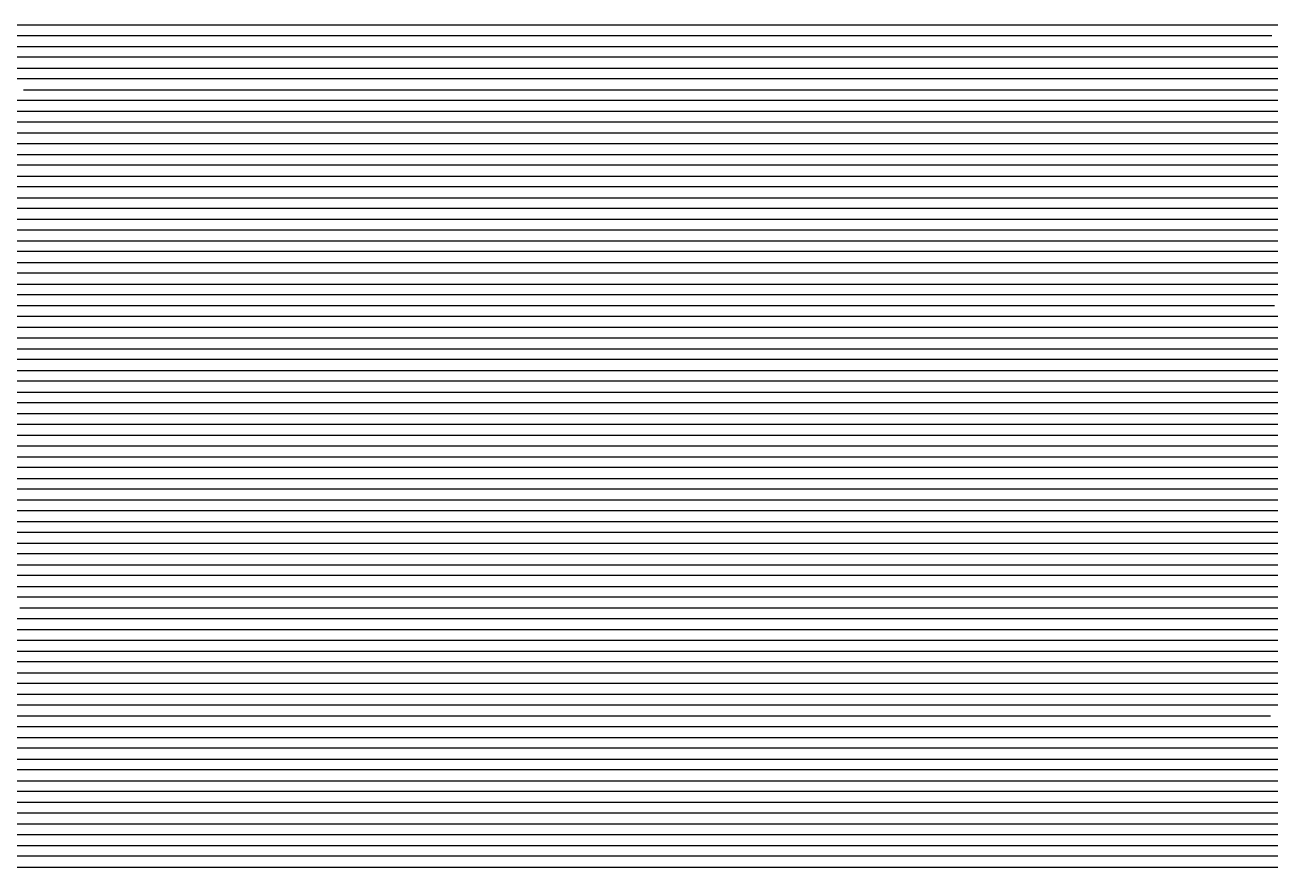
# Model space of a CAD drawing. Header units: metres. Extents: x -6.9 to 6.9, y -7 to 7.
# Drawn here: x -4.674 to -3.521, y -5.082 to -4.302 of the extents above; entities that cross this region are included whole.
import ezdxf

# ---------------------------------------------------------------- set-up
doc = ezdxf.new("R2010")
doc.units = ezdxf.units.M

msp = doc.modelspace()

# ---------------------------------------------------------------- linework, layer by layer
for p, q in [((-4.792998, -4.302173, -0.709987), (-4.577102, -4.302173, -0.676349)), ((-4.577102, -4.302173, -0.676349), (-4.133172, -4.302173, -0.608078)), ((-4.133172, -4.302173, -0.608078), (-3.866542, -4.302173, -0.566789)), ((-3.866542, -4.302173, -0.566789), (-3.509104, -4.302173, -0.510217)), ((-4.593572, -4.312173, -0.67849), (-4.803443, -4.312173, -0.711189)), ((-4.143282, -4.312173, -0.60924), (-4.593572, -4.312173, -0.67849)), ((-3.872832, -4.312173, -0.56736), (-4.143282, -4.312173, -0.60924)), ((-3.518885, -4.312173, -0.511341), (-3.872832, -4.312173, -0.56736)), ((-4.813887, -4.322173, -0.712391), (-4.610042, -4.322173, -0.68063)), ((-4.610042, -4.322173, -0.68063), (-4.153393, -4.322173, -0.610403)), ((-4.153393, -4.322173, -0.610403), (-3.879123, -4.322173, -0.567932)), ((-3.879123, -4.322173, -0.567932), (-3.528665, -4.322173, -0.512464)), ((-3.528665, -4.322173, -0.512464), (-3.370422, -4.322173, -0.487688)), ((-4.626512, -4.332173, -0.682771), (-4.824332, -4.332173, -0.713593)), ((-4.163503, -4.332173, -0.611566), (-4.626512, -4.332173, -0.682771)), ((-3.885414, -4.332173, -0.568503), (-4.163503, -4.332173, -0.611566)), ((-3.538446, -4.332173, -0.513588), (-3.885414, -4.332173, -0.568503)), ((-3.37651, -4.332173, -0.488233), (-3.538446, -4.332173, -0.513588)), ((-4.834777, -4.342173, -0.714795), (-4.642982, -4.342173, -0.684912)), ((-4.642982, -4.342173, -0.684912), (-4.173614, -4.342173, -0.612728)), ((-4.173614, -4.342173, -0.612728), (-3.891705, -4.342173, -0.569074)), ((-3.891705, -4.342173, -0.569074), (-3.548227, -4.342173, -0.514711)), ((-3.548227, -4.342173, -0.514711), (-3.382598, -4.342173, -0.488779)), ((-4.659452, -4.352173, -0.687053), (-4.845221, -4.352173, -0.715997)), ((-4.183724, -4.352173, -0.613891), (-4.659452, -4.352173, -0.687053)), ((-3.897996, -4.352173, -0.569645), (-4.183724, -4.352173, -0.613891)), ((-3.558007, -4.352173, -0.515835), (-3.897996, -4.352173, -0.569645)), ((-3.388686, -4.352173, -0.489324), (-3.558007, -4.352173, -0.515835)), ((-4.203945, -4.372173, -0.616217), (-4.692392, -4.372173, -0.691334)), ((-4.675922, -4.362173, -0.689193), (-4.193834, -4.362173, -0.615054)), ((-3.910577, -4.372173, -0.570788), (-4.203945, -4.372173, -0.616217)), ((-4.193834, -4.362173, -0.615054), (-3.904287, -4.362173, -0.570217)), ((-3.577569, -4.372173, -0.518082), (-3.910577, -4.372173, -0.570788)), ((-3.904287, -4.362173, -0.570217), (-3.567788, -4.362173, -0.516958)), ((-3.400862, -4.372173, -0.490415), (-3.577569, -4.372173, -0.518082)), ((-3.567788, -4.362173, -0.516958), (-3.394774, -4.362173, -0.489869)), ((-4.708863, -4.382173, -0.693475), (-4.214055, -4.382173, -0.617379)), ((-4.214055, -4.382173, -0.617379), (-3.916868, -4.382173, -0.571359)), ((-3.916868, -4.382173, -0.571359), (-3.58735, -4.382173, -0.519206)), ((-3.58735, -4.382173, -0.519206), (-3.40695, -4.382173, -0.49096)), ((-4.224166, -4.392173, -0.618542), (-4.725333, -4.392173, -0.695616)), ((-3.923159, -4.392173, -0.57193), (-4.224166, -4.392173, -0.618542)), ((-3.59713, -4.392173, -0.520329), (-3.923159, -4.392173, -0.57193)), ((-3.413038, -4.392173, -0.491506), (-3.59713, -4.392173, -0.520329)), ((-4.741803, -4.402173, -0.697756), (-4.234276, -4.402173, -0.619705)), ((-4.234276, -4.402173, -0.619705), (-3.92945, -4.402173, -0.572501)), ((-3.92945, -4.402173, -0.572501), (-3.606911, -4.402173, -0.521453)), ((-3.606911, -4.402173, -0.521453), (-3.419126, -4.402173, -0.492051)), ((-4.244387, -4.412173, -0.620867), (-4.758273, -4.412173, -0.699897)), ((-3.935741, -4.412173, -0.573073), (-4.244387, -4.412173, -0.620867)), ((-3.616692, -4.412173, -0.522576), (-3.935741, -4.412173, -0.573073)), ((-3.425214, -4.412173, -0.492597), (-3.616692, -4.412173, -0.522576)), ((-4.774743, -4.422173, -0.702038), (-4.254497, -4.422173, -0.62203)), ((-4.254497, -4.422173, -0.62203), (-3.942031, -4.422173, -0.573644)), ((-3.942031, -4.422173, -0.573644), (-3.626472, -4.422173, -0.5237)), ((-3.626472, -4.422173, -0.5237), (-3.431302, -4.422173, -0.493142)), ((-4.807683, -4.442173, -0.706319), (-4.274718, -4.442173, -0.624356)), ((-4.264608, -4.432173, -0.623193), (-4.791213, -4.432173, -0.704178)), ((-4.274718, -4.442173, -0.624356), (-3.954613, -4.442173, -0.574786)), ((-3.948322, -4.432173, -0.574215), (-4.264608, -4.432173, -0.623193)), ((-3.954613, -4.442173, -0.574786), (-3.646034, -4.442173, -0.525947)), ((-3.636253, -4.432173, -0.524823), (-3.948322, -4.432173, -0.574215)), ((-3.646034, -4.442173, -0.525947), (-3.443478, -4.442173, -0.494233)), ((-3.43739, -4.432173, -0.493687), (-3.636253, -4.432173, -0.524823)), ((-4.284829, -4.452173, -0.625518), (-4.824153, -4.452173, -0.70846)), ((-3.960904, -4.452173, -0.575358), (-4.284829, -4.452173, -0.625518)), ((-3.655815, -4.452173, -0.527071), (-3.960904, -4.452173, -0.575358)), ((-3.449566, -4.452173, -0.494778), (-3.655815, -4.452173, -0.527071)), ((-4.840623, -4.462173, -0.710601), (-4.294939, -4.462173, -0.626681)), ((-4.294939, -4.462173, -0.626681), (-3.967195, -4.462173, -0.575929)), ((-3.967195, -4.462173, -0.575929), (-3.665595, -4.462173, -0.528194)), ((-3.665595, -4.462173, -0.528194), (-3.455654, -4.462173, -0.495324)), ((-4.305049, -4.472173, -0.627844), (-4.857093, -4.472173, -0.712741)), ((-3.973486, -4.472173, -0.5765), (-4.305049, -4.472173, -0.627844)), ((-3.675376, -4.472173, -0.529318), (-3.973486, -4.472173, -0.5765)), ((-3.461742, -4.472173, -0.495869), (-3.675376, -4.472173, -0.529318)), ((-4.873563, -4.482173, -0.714882), (-4.31516, -4.482173, -0.629006)), ((-4.31516, -4.482173, -0.629006), (-3.979776, -4.482173, -0.577071)), ((-3.979776, -4.482173, -0.577071), (-3.685157, -4.482173, -0.530441)), ((-3.685157, -4.482173, -0.530441), (-3.467831, -4.482173, -0.496414)), ((-4.32527, -4.492173, -0.630169), (-4.890033, -4.492173, -0.717023)), ((-3.986067, -4.492173, -0.577642), (-4.32527, -4.492173, -0.630169)), ((-3.694937, -4.492173, -0.531565), (-3.986067, -4.492173, -0.577642)), ((-3.473919, -4.492173, -0.49696), (-3.694937, -4.492173, -0.531565)), ((-4.906503, -4.502173, -0.719164), (-4.335381, -4.502173, -0.631332)), ((-4.335381, -4.502173, -0.631332), (-3.992358, -4.502173, -0.578214)), ((-3.992358, -4.502173, -0.578214), (-3.704718, -4.502173, -0.532689)), ((-3.704718, -4.502173, -0.532689), (-3.480007, -4.502173, -0.497505)), ((-4.939443, -4.522173, -0.723445), (-4.355602, -4.522173, -0.633657)), ((-4.345491, -4.512173, -0.632495), (-4.922973, -4.512173, -0.721304)), ((-4.355602, -4.522173, -0.633657), (-4.00494, -4.522173, -0.579356)), ((-3.998649, -4.512173, -0.578785), (-4.345491, -4.512173, -0.632495)), ((-4.00494, -4.522173, -0.579356), (-3.72428, -4.522173, -0.534936)), ((-3.714499, -4.512173, -0.533812), (-3.998649, -4.512173, -0.578785)), ((-3.72428, -4.522173, -0.534936), (-3.492183, -4.522173, -0.498596)), ((-3.486095, -4.512173, -0.498051), (-3.714499, -4.512173, -0.533812)), ((-4.365712, -4.532173, -0.63482), (-4.955913, -4.532173, -0.725586)), ((-4.011231, -4.532173, -0.579927), (-4.365712, -4.532173, -0.63482)), ((-3.73406, -4.532173, -0.536059), (-4.011231, -4.532173, -0.579927)), ((-3.498271, -4.532173, -0.499141), (-3.73406, -4.532173, -0.536059)), ((-4.972383, -4.542173, -0.727727), (-4.375823, -4.542173, -0.635983)), ((-4.375823, -4.542173, -0.635983), (-4.017521, -4.542173, -0.580499)), ((-4.017521, -4.542173, -0.580499), (-3.743841, -4.542173, -0.537183)), ((-3.743841, -4.542173, -0.537183), (-3.504359, -4.542173, -0.499687)), ((-4.385933, -4.552173, -0.637145), (-4.988853, -4.552173, -0.729867)), ((-4.023812, -4.552173, -0.58107), (-4.385933, -4.552173, -0.637145)), ((-3.753622, -4.552173, -0.538306), (-4.023812, -4.552173, -0.58107)), ((-3.510447, -4.552173, -0.500232), (-3.753622, -4.552173, -0.538306)), ((-5.005323, -4.562173, -0.732008), (-4.396044, -4.562173, -0.638308)), ((-4.396044, -4.562173, -0.638308), (-4.030103, -4.562173, -0.581641)), ((-4.030103, -4.562173, -0.581641), (-3.763402, -4.562173, -0.53943)), ((-3.763402, -4.562173, -0.53943), (-3.516535, -4.562173, -0.500778)), ((-4.406154, -4.572173, -0.639471), (-5.021793, -4.572173, -0.734149)), ((-4.036394, -4.572173, -0.582212), (-4.406154, -4.572173, -0.639471)), ((-3.773183, -4.572173, -0.540554), (-4.036394, -4.572173, -0.582212)), ((-3.522623, -4.572173, -0.501323), (-3.773183, -4.572173, -0.540554)), ((-3.169972, -4.572173, -0.444839), (-3.522623, -4.572173, -0.501323)), ((-4.426375, -4.592173, -0.641796), (-5.054733, -4.592173, -0.73843)), ((-5.038263, -4.582173, -0.736289), (-4.416265, -4.582173, -0.640633)), ((-4.048975, -4.592173, -0.583355), (-4.426375, -4.592173, -0.641796)), ((-4.416265, -4.582173, -0.640633), (-4.042685, -4.582173, -0.582784)), ((-3.792745, -4.592173, -0.542801), (-4.048975, -4.592173, -0.583355)), ((-4.042685, -4.582173, -0.582784), (-3.782964, -4.582173, -0.541677)), ((-3.534799, -4.592173, -0.502414), (-3.792745, -4.592173, -0.542801)), ((-3.782964, -4.582173, -0.541677), (-3.528711, -4.582173, -0.501868)), ((-3.188906, -4.592173, -0.447012), (-3.534799, -4.592173, -0.502414)), ((-3.528711, -4.582173, -0.501868), (-3.179439, -4.582173, -0.445925)), ((-5.071203, -4.602173, -0.740571), (-4.436485, -4.602173, -0.642959)), ((-4.436485, -4.602173, -0.642959), (-4.055266, -4.602173, -0.583926)), ((-4.055266, -4.602173, -0.583926), (-3.802525, -4.602173, -0.543924)), ((-3.802525, -4.602173, -0.543924), (-3.540887, -4.602173, -0.502959)), ((-3.540887, -4.602173, -0.502959), (-3.198373, -4.602173, -0.448099)), ((-4.446596, -4.612173, -0.644122), (-5.087673, -4.612173, -0.742712)), ((-4.061557, -4.612173, -0.584497), (-4.446596, -4.612173, -0.644122)), ((-3.812306, -4.612173, -0.545048), (-4.061557, -4.612173, -0.584497)), ((-3.546975, -4.612173, -0.503505), (-3.812306, -4.612173, -0.545048)), ((-3.20784, -4.612173, -0.449185), (-3.546975, -4.612173, -0.503505)), ((-5.104143, -4.622173, -0.744852), (-4.456706, -4.622173, -0.645284)), ((-4.456706, -4.622173, -0.645284), (-4.067848, -4.622173, -0.585068)), ((-4.067848, -4.622173, -0.585068), (-3.822087, -4.622173, -0.546171)), ((-3.822087, -4.622173, -0.546171), (-3.553063, -4.622173, -0.50405)), ((-3.553063, -4.622173, -0.50405), (-3.217307, -4.622173, -0.450272)), ((-4.466817, -4.632173, -0.646447), (-5.120613, -4.632173, -0.746993)), ((-4.074139, -4.632173, -0.58564), (-4.466817, -4.632173, -0.646447)), ((-3.831867, -4.632173, -0.547295), (-4.074139, -4.632173, -0.58564)), ((-3.559151, -4.632173, -0.504595), (-3.831867, -4.632173, -0.547295)), ((-3.226774, -4.632173, -0.451359), (-3.559151, -4.632173, -0.504595)), ((-5.137083, -4.642173, -0.749134), (-4.476927, -4.642173, -0.64761)), ((-4.476927, -4.642173, -0.64761), (-4.08043, -4.642173, -0.586211)), ((-4.08043, -4.642173, -0.586211), (-3.841648, -4.642173, -0.548419)), ((-3.841648, -4.642173, -0.548419), (-3.565239, -4.642173, -0.505141)), ((-3.565239, -4.642173, -0.505141), (-3.236241, -4.642173, -0.452445)), ((-4.487038, -4.652173, -0.648772), (-5.153553, -4.652173, -0.751275)), ((-4.08672, -4.652173, -0.586782), (-4.487038, -4.652173, -0.648772)), ((-3.851429, -4.652173, -0.549542), (-4.08672, -4.652173, -0.586782)), ((-3.571327, -4.652173, -0.505686), (-3.851429, -4.652173, -0.549542)), ((-3.245708, -4.652173, -0.453532), (-3.571327, -4.652173, -0.505686)), ((-5.165697, -4.662173, -0.75275), (-4.497148, -4.662173, -0.649935)), ((-4.507259, -4.672173, -0.651098), (-5.156495, -4.672173, -0.750943)), ((-4.099302, -4.672173, -0.587925), (-4.507259, -4.672173, -0.651098)), ((-4.497148, -4.662173, -0.649935), (-4.093011, -4.662173, -0.587353)), ((-3.87099, -4.672173, -0.551789), (-4.099302, -4.672173, -0.587925)), ((-4.093011, -4.662173, -0.587353), (-3.86121, -4.662173, -0.550666)), ((-3.583503, -4.672173, -0.506777), (-3.87099, -4.672173, -0.551789)), ((-3.86121, -4.662173, -0.550666), (-3.577415, -4.662173, -0.506232)), ((-3.264642, -4.672173, -0.455705), (-3.583503, -4.672173, -0.506777)), ((-3.577415, -4.662173, -0.506232), (-3.255175, -4.662173, -0.454618)), ((-5.147292, -4.682173, -0.749135), (-4.517369, -4.682173, -0.652261)), ((-4.517369, -4.682173, -0.652261), (-4.105593, -4.682173, -0.588496)), ((-4.105593, -4.682173, -0.588496), (-3.880771, -4.682173, -0.552913)), ((-3.880771, -4.682173, -0.552913), (-3.589591, -4.682173, -0.507323)), ((-3.589591, -4.682173, -0.507323), (-3.274109, -4.682173, -0.456792)), ((-4.52748, -4.692173, -0.653423), (-5.13809, -4.692173, -0.747328)), ((-4.111884, -4.692173, -0.589067), (-4.52748, -4.692173, -0.653423)), ((-3.890552, -4.692173, -0.554036), (-4.111884, -4.692173, -0.589067)), ((-3.595679, -4.692173, -0.507868), (-3.890552, -4.692173, -0.554036)), ((-3.283576, -4.692173, -0.457878), (-3.595679, -4.692173, -0.507868)), ((-5.128888, -4.702173, -0.745521), (-4.53759, -4.702173, -0.654586)), ((-4.53759, -4.702173, -0.654586), (-4.118174, -4.702173, -0.589638)), ((-4.118174, -4.702173, -0.589638), (-3.900332, -4.702173, -0.55516)), ((-3.900332, -4.702173, -0.55516), (-3.601767, -4.702173, -0.508413)), ((-3.601767, -4.702173, -0.508413), (-3.293043, -4.702173, -0.458965)), ((-4.5477, -4.712173, -0.655749), (-5.119685, -4.712173, -0.743713)), ((-4.124465, -4.712173, -0.590209), (-4.5477, -4.712173, -0.655749)), ((-3.910113, -4.712173, -0.556284), (-4.124465, -4.712173, -0.590209)), ((-3.607855, -4.712173, -0.508959), (-3.910113, -4.712173, -0.556284)), ((-3.30251, -4.712173, -0.460052), (-3.607855, -4.712173, -0.508959)), ((-5.110483, -4.722173, -0.741906), (-4.557811, -4.722173, -0.656911)), ((-4.557811, -4.722173, -0.656911), (-4.130756, -4.722173, -0.590781)), ((-4.130756, -4.722173, -0.590781), (-3.919894, -4.722173, -0.557407)), ((-3.919894, -4.722173, -0.557407), (-3.613943, -4.722173, -0.509504)), ((-3.613943, -4.722173, -0.509504), (-3.311977, -4.722173, -0.461138)), ((-4.567921, -4.732173, -0.658074), (-5.101281, -4.732173, -0.740098)), ((-5.092079, -4.742173, -0.738291), (-4.578032, -4.742173, -0.659237)), ((-4.578032, -4.742173, -0.659237), (-4.143338, -4.742173, -0.591923)), ((-4.137047, -4.732173, -0.591352), (-4.567921, -4.732173, -0.658074)), ((-4.143338, -4.742173, -0.591923), (-3.939455, -4.742173, -0.559654)), ((-3.929675, -4.732173, -0.558531), (-4.137047, -4.732173, -0.591352)), ((-3.939455, -4.742173, -0.559654), (-3.626119, -4.742173, -0.510595)), ((-3.620031, -4.732173, -0.51005), (-3.929675, -4.732173, -0.558531)), ((-3.626119, -4.742173, -0.510595), (-3.330911, -4.742173, -0.463311)), ((-3.321444, -4.732173, -0.462225), (-3.620031, -4.732173, -0.51005)), ((-4.588142, -4.752173, -0.6604), (-5.082876, -4.752173, -0.736484)), ((-4.149629, -4.752173, -0.592494), (-4.588142, -4.752173, -0.6604)), ((-3.949236, -4.752173, -0.560778), (-4.149629, -4.752173, -0.592494)), ((-3.632207, -4.752173, -0.51114), (-3.949236, -4.752173, -0.560778)), ((-3.340378, -4.752173, -0.464398), (-3.632207, -4.752173, -0.51114)), ((-5.073674, -4.762173, -0.734676), (-4.598253, -4.762173, -0.661562)), ((-4.598253, -4.762173, -0.661562), (-4.155919, -4.762173, -0.593066)), ((-4.155919, -4.762173, -0.593066), (-3.959017, -4.762173, -0.561902)), ((-3.959017, -4.762173, -0.561902), (-3.638295, -4.762173, -0.511686)), ((-3.638295, -4.762173, -0.511686), (-3.349846, -4.762173, -0.465485)), ((-4.608363, -4.772173, -0.662725), (-5.064472, -4.772173, -0.732869)), ((-4.16221, -4.772173, -0.593637), (-4.608363, -4.772173, -0.662725)), ((-3.968797, -4.772173, -0.563025), (-4.16221, -4.772173, -0.593637)), ((-3.644383, -4.772173, -0.512231), (-3.968797, -4.772173, -0.563025)), ((-3.359313, -4.772173, -0.466571), (-3.644383, -4.772173, -0.512231)), ((-5.055269, -4.782173, -0.731062), (-4.618474, -4.782173, -0.663888)), ((-4.618474, -4.782173, -0.663888), (-4.168501, -4.782173, -0.594208)), ((-4.168501, -4.782173, -0.594208), (-3.978578, -4.782173, -0.564149)), ((-3.978578, -4.782173, -0.564149), (-3.650471, -4.782173, -0.512777)), ((-3.650471, -4.782173, -0.512777), (-3.36878, -4.782173, -0.467658)), ((-4.628584, -4.792173, -0.66505), (-5.046067, -4.792173, -0.729254)), ((-4.174792, -4.792173, -0.594779), (-4.628584, -4.792173, -0.66505)), ((-3.988359, -4.792173, -0.565272), (-4.174792, -4.792173, -0.594779)), ((-3.656559, -4.792173, -0.513322), (-3.988359, -4.792173, -0.565272)), ((-3.378247, -4.792173, -0.468745), (-3.656559, -4.792173, -0.513322)), ((-5.036865, -4.802173, -0.727447), (-4.638695, -4.802173, -0.666213)), ((-4.638695, -4.802173, -0.666213), (-4.181083, -4.802173, -0.59535)), ((-4.181083, -4.802173, -0.59535), (-3.99814, -4.802173, -0.566396)), ((-3.99814, -4.802173, -0.566396), (-3.662647, -4.802173, -0.513867)), ((-3.662647, -4.802173, -0.513867), (-3.387714, -4.802173, -0.469831)), ((-4.648805, -4.812173, -0.667376), (-5.027662, -4.812173, -0.72564)), ((-5.01846, -4.822173, -0.723832), (-4.658915, -4.822173, -0.668539)), ((-4.658915, -4.822173, -0.668539), (-4.193664, -4.822173, -0.596493)), ((-4.187374, -4.812173, -0.595922), (-4.648805, -4.812173, -0.667376)), ((-4.193664, -4.822173, -0.596493), (-4.017701, -4.822173, -0.568643)), ((-4.00792, -4.812173, -0.567519), (-4.187374, -4.812173, -0.595922)), ((-4.017701, -4.822173, -0.568643), (-3.674823, -4.822173, -0.514958)), ((-3.668735, -4.812173, -0.514413), (-4.00792, -4.812173, -0.567519)), ((-3.674823, -4.822173, -0.514958), (-3.406648, -4.822173, -0.472004)), ((-3.397181, -4.812173, -0.470918), (-3.668735, -4.812173, -0.514413)), ((-4.669026, -4.832173, -0.669701), (-5.009258, -4.832173, -0.722025)), ((-4.199955, -4.832173, -0.597064), (-4.669026, -4.832173, -0.669701)), ((-4.027482, -4.832173, -0.569767), (-4.199955, -4.832173, -0.597064)), ((-3.680911, -4.832173, -0.515504), (-4.027482, -4.832173, -0.569767)), ((-3.416115, -4.832173, -0.473091), (-3.680911, -4.832173, -0.515504)), ((-4.679136, -4.842173, -0.670864), (-4.206246, -4.842173, -0.597635)), ((-4.206246, -4.842173, -0.597635), (-4.037262, -4.842173, -0.57089)), ((-4.037262, -4.842173, -0.57089), (-3.686999, -4.842173, -0.516049)), ((-3.686999, -4.842173, -0.516049), (-3.425582, -4.842173, -0.474178)), ((-4.212537, -4.852173, -0.598207), (-4.689247, -4.852173, -0.672027)), ((-4.047043, -4.852173, -0.572014), (-4.212537, -4.852173, -0.598207)), ((-3.693087, -4.852173, -0.516594), (-4.047043, -4.852173, -0.572014)), ((-3.435049, -4.852173, -0.475264), (-3.693087, -4.852173, -0.516594)), ((-4.699357, -4.862173, -0.673189), (-4.218828, -4.862173, -0.598778)), ((-4.218828, -4.862173, -0.598778), (-4.056824, -4.862173, -0.573137)), ((-4.056824, -4.862173, -0.573137), (-3.699175, -4.862173, -0.51714)), ((-3.699175, -4.862173, -0.51714), (-3.444516, -4.862173, -0.476351)), ((-4.225118, -4.872173, -0.599349), (-4.709468, -4.872173, -0.674352)), ((-4.066605, -4.872173, -0.574261), (-4.225118, -4.872173, -0.599349)), ((-3.705264, -4.872173, -0.517685), (-4.066605, -4.872173, -0.574261)), ((-3.453983, -4.872173, -0.477438), (-3.705264, -4.872173, -0.517685)), ((-4.2377, -4.892173, -0.600492), (-4.729689, -4.892173, -0.676677)), ((-4.719578, -4.882173, -0.675515), (-4.231409, -4.882173, -0.59992)), ((-4.086166, -4.892173, -0.576508), (-4.2377, -4.892173, -0.600492)), ((-4.231409, -4.882173, -0.59992), (-4.076385, -4.882173, -0.575384)), ((-3.71744, -4.892173, -0.518776), (-4.086166, -4.892173, -0.576508)), ((-4.076385, -4.882173, -0.575384), (-3.711352, -4.882173, -0.518231)), ((-3.472917, -4.892173, -0.479611), (-3.71744, -4.892173, -0.518776)), ((-3.711352, -4.882173, -0.518231), (-3.46345, -4.882173, -0.478524)), ((-4.739799, -4.902173, -0.67784), (-4.243991, -4.902173, -0.601063)), ((-4.243991, -4.902173, -0.601063), (-4.095947, -4.902173, -0.577632)), ((-4.095947, -4.902173, -0.577632), (-3.723528, -4.902173, -0.519322)), ((-3.723528, -4.902173, -0.519322), (-3.482384, -4.902173, -0.480697)), ((-4.250282, -4.912173, -0.601634), (-4.74991, -4.912173, -0.679003)), ((-4.105727, -4.912173, -0.578755), (-4.250282, -4.912173, -0.601634)), ((-3.729616, -4.912173, -0.519867), (-4.105727, -4.912173, -0.578755)), ((-3.491851, -4.912173, -0.481784), (-3.729616, -4.912173, -0.519867)), ((-4.76002, -4.922173, -0.680166), (-4.256573, -4.922173, -0.602205)), ((-4.256573, -4.922173, -0.602205), (-4.115508, -4.922173, -0.579879)), ((-4.115508, -4.922173, -0.579879), (-3.735704, -4.922173, -0.520412)), ((-3.735704, -4.922173, -0.520412), (-3.501318, -4.922173, -0.482871)), ((-4.262863, -4.932173, -0.602776), (-4.77013, -4.932173, -0.681328)), ((-4.125289, -4.932173, -0.581002), (-4.262863, -4.932173, -0.602776)), ((-3.741792, -4.932173, -0.520958), (-4.125289, -4.932173, -0.581002)), ((-3.510785, -4.932173, -0.483957), (-3.741792, -4.932173, -0.520958)), ((-4.780241, -4.942173, -0.682491), (-4.269154, -4.942173, -0.603348)), ((-4.269154, -4.942173, -0.603348), (-4.13507, -4.942173, -0.582126)), ((-4.13507, -4.942173, -0.582126), (-3.74788, -4.942173, -0.521503)), ((-3.74788, -4.942173, -0.521503), (-3.520252, -4.942173, -0.485044)), ((-4.275445, -4.952173, -0.603919), (-4.790351, -4.952173, -0.683654)), ((-4.14485, -4.952173, -0.583249), (-4.275445, -4.952173, -0.603919)), ((-3.753968, -4.952173, -0.522049), (-4.14485, -4.952173, -0.583249)), ((-3.529719, -4.952173, -0.486131), (-3.753968, -4.952173, -0.522049)), ((-3.242745, -4.952173, -0.44067), (-3.529719, -4.952173, -0.486131)), ((-4.288027, -4.972173, -0.605061), (-4.810572, -4.972173, -0.685979)), ((-4.800462, -4.962173, -0.684816), (-4.281736, -4.962173, -0.60449)), ((-4.164412, -4.972173, -0.585497), (-4.288027, -4.972173, -0.605061)), ((-4.281736, -4.962173, -0.60449), (-4.154631, -4.962173, -0.584373)), ((-3.766144, -4.972173, -0.523139), (-4.164412, -4.972173, -0.585497)), ((-4.154631, -4.962173, -0.584373), (-3.760056, -4.962173, -0.522594)), ((-3.548653, -4.972173, -0.488304), (-3.766144, -4.972173, -0.523139)), ((-3.760056, -4.962173, -0.522594), (-3.539186, -4.962173, -0.487217)), ((-3.254528, -4.972173, -0.44171), (-3.548653, -4.972173, -0.488304)), ((-3.539186, -4.962173, -0.487217), (-3.248636, -4.962173, -0.44119)), ((-4.820683, -4.982173, -0.687142), (-4.294317, -4.982173, -0.605633)), ((-4.294317, -4.982173, -0.605633), (-4.174192, -4.982173, -0.58662)), ((-4.174192, -4.982173, -0.58662), (-3.772232, -4.982173, -0.523685)), ((-3.772232, -4.982173, -0.523685), (-3.55812, -4.982173, -0.48939)), ((-3.55812, -4.982173, -0.48939), (-3.26042, -4.982173, -0.44223)), ((-4.300608, -4.992173, -0.606204), (-4.830793, -4.992173, -0.688305)), ((-4.183973, -4.992173, -0.587744), (-4.300608, -4.992173, -0.606204)), ((-3.77832, -4.992173, -0.52423), (-4.183973, -4.992173, -0.587744)), ((-3.567587, -4.992173, -0.490477), (-3.77832, -4.992173, -0.52423)), ((-3.266311, -4.992173, -0.442751), (-3.567587, -4.992173, -0.490477)), ((-4.840904, -5.002173, -0.689467), (-4.306899, -5.002173, -0.606775)), ((-4.306899, -5.002173, -0.606775), (-4.193754, -5.002173, -0.588867)), ((-4.193754, -5.002173, -0.588867), (-3.784408, -5.002173, -0.524776)), ((-3.784408, -5.002173, -0.524776), (-3.577054, -5.002173, -0.491564)), ((-3.577054, -5.002173, -0.491564), (-3.272203, -5.002173, -0.443271)), ((-4.31319, -5.012173, -0.607346), (-4.843091, -5.012173, -0.689403)), ((-4.203535, -5.012173, -0.589991), (-4.31319, -5.012173, -0.607346)), ((-3.790496, -5.012173, -0.525321), (-4.203535, -5.012173, -0.589991)), ((-3.586521, -5.012173, -0.49265), (-3.790496, -5.012173, -0.525321)), ((-3.278094, -5.012173, -0.443791), (-3.586521, -5.012173, -0.49265)), ((-4.832517, -5.022173, -0.687363), (-4.319481, -5.022173, -0.607917)), ((-4.319481, -5.022173, -0.607917), (-4.213315, -5.022173, -0.591115)), ((-4.213315, -5.022173, -0.591115), (-3.796584, -5.022173, -0.525866)), ((-3.796584, -5.022173, -0.525866), (-3.595988, -5.022173, -0.493737)), ((-3.595988, -5.022173, -0.493737), (-3.283986, -5.022173, -0.444311)), ((-4.325772, -5.032173, -0.608489), (-4.821943, -5.032173, -0.685322)), ((-4.811369, -5.042173, -0.683282), (-4.332062, -5.042173, -0.60906)), ((-4.332062, -5.042173, -0.60906), (-4.232877, -5.042173, -0.593362)), ((-4.223096, -5.032173, -0.592238), (-4.325772, -5.032173, -0.608489)), ((-4.232877, -5.042173, -0.593362), (-3.80876, -5.042173, -0.526957)), ((-3.802672, -5.032173, -0.526412), (-4.223096, -5.032173, -0.592238)), ((-3.80876, -5.042173, -0.526957), (-3.614922, -5.042173, -0.49591)), ((-3.605455, -5.032173, -0.494824), (-3.802672, -5.032173, -0.526412)), ((-3.614922, -5.042173, -0.49591), (-3.295769, -5.042173, -0.445352)), ((-3.289877, -5.032173, -0.444832), (-3.605455, -5.032173, -0.494824)), ((-4.338353, -5.052173, -0.609631), (-4.800796, -5.052173, -0.681242)), ((-4.242657, -5.052173, -0.594485), (-4.338353, -5.052173, -0.609631)), ((-3.814848, -5.052173, -0.527503), (-4.242657, -5.052173, -0.594485)), ((-3.624389, -5.052173, -0.496997), (-3.814848, -5.052173, -0.527503)), ((-3.301661, -5.052173, -0.445872), (-3.624389, -5.052173, -0.496997)), ((-4.790222, -5.062173, -0.679201), (-4.344644, -5.062173, -0.610202)), ((-4.344644, -5.062173, -0.610202), (-4.252438, -5.062173, -0.595609)), ((-4.252438, -5.062173, -0.595609), (-3.820936, -5.062173, -0.528048)), ((-3.820936, -5.062173, -0.528048), (-3.633856, -5.062173, -0.498083)), ((-3.633856, -5.062173, -0.498083), (-3.307552, -5.062173, -0.446392)), ((-4.350935, -5.072173, -0.610774), (-4.779648, -5.072173, -0.677161)), ((-4.262219, -5.072173, -0.596732), (-4.350935, -5.072173, -0.610774)), ((-3.827024, -5.072173, -0.528593), (-4.262219, -5.072173, -0.596732)), ((-3.643324, -5.072173, -0.49917), (-3.827024, -5.072173, -0.528593)), ((-3.313444, -5.072173, -0.446912), (-3.643324, -5.072173, -0.49917)), ((-4.769074, -5.082173, -0.675121), (-4.357226, -5.082173, -0.611345)), ((-4.357226, -5.082173, -0.611345), (-4.272, -5.082173, -0.597856)), ((-4.272, -5.082173, -0.597856), (-3.833112, -5.082173, -0.529139)), ((-3.833112, -5.082173, -0.529139), (-3.652791, -5.082173, -0.500257)), ((-3.652791, -5.082173, -0.500257), (-3.319335, -5.082173, -0.447433))]:
    msp.add_line(p, q)

doc.saveas('drawing.dxf')
